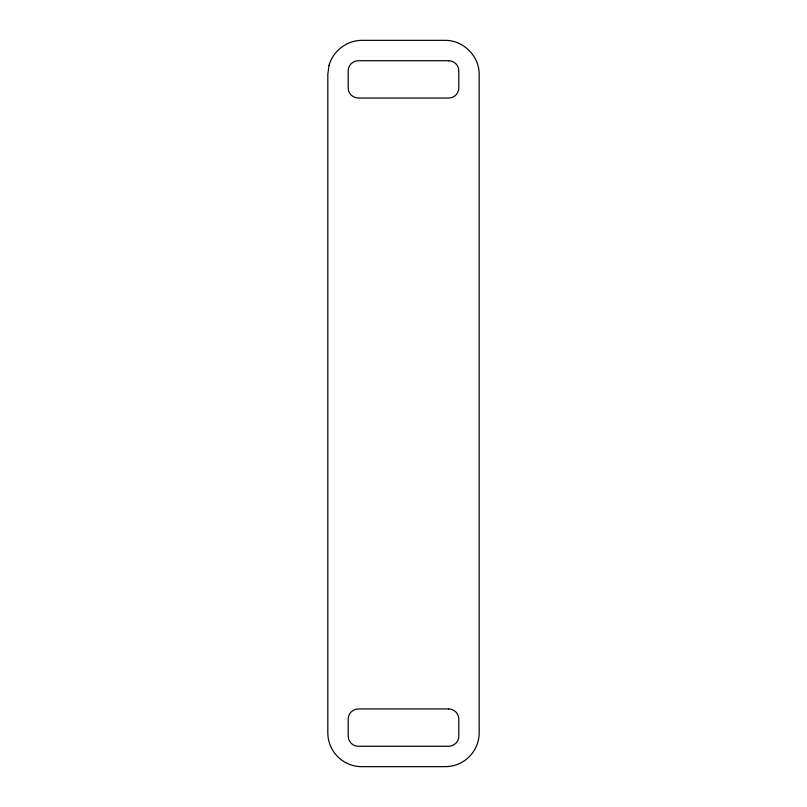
<?xml version="1.0" encoding="UTF-8"?>
<svg xmlns="http://www.w3.org/2000/svg" width="807" height="807" viewBox="0 0 807 807"><rect width="100%" height="100%" fill="white"/><g stroke="black" fill="none" stroke-linecap="round" stroke-linejoin="round"><path stroke-width="1.21" d="M328.974 65.508L327.813 74.284L327.813 732.716A33.934 33.934 0 0 0 361.758 766.65L445.242 766.65A33.934 33.934 0 0 0 479.187 732.716L479.187 74.284C479.297 56.127 463.41 40.239 445.242 40.35L361.758 40.35C346.748 40.431 332.938 51.033 328.974 65.508M448.642 60.717L358.358 60.717A10.178 10.178 0 0 0 348.18 70.895L348.18 87.862A10.178 10.178 0 0 0 358.358 98.05L448.642 98.05A10.178 10.178 0 0 0 458.82 87.862L458.82 70.895A10.178 10.178 0 0 0 448.642 60.717M448.642 708.949L358.358 708.949A10.178 10.178 0 0 0 348.18 719.138L348.18 736.105A10.178 10.178 0 0 0 358.358 746.283L448.642 746.283A10.178 10.178 0 0 0 458.82 736.105L458.82 719.138A10.178 10.178 0 0 0 448.642 708.949"/></g></svg>
